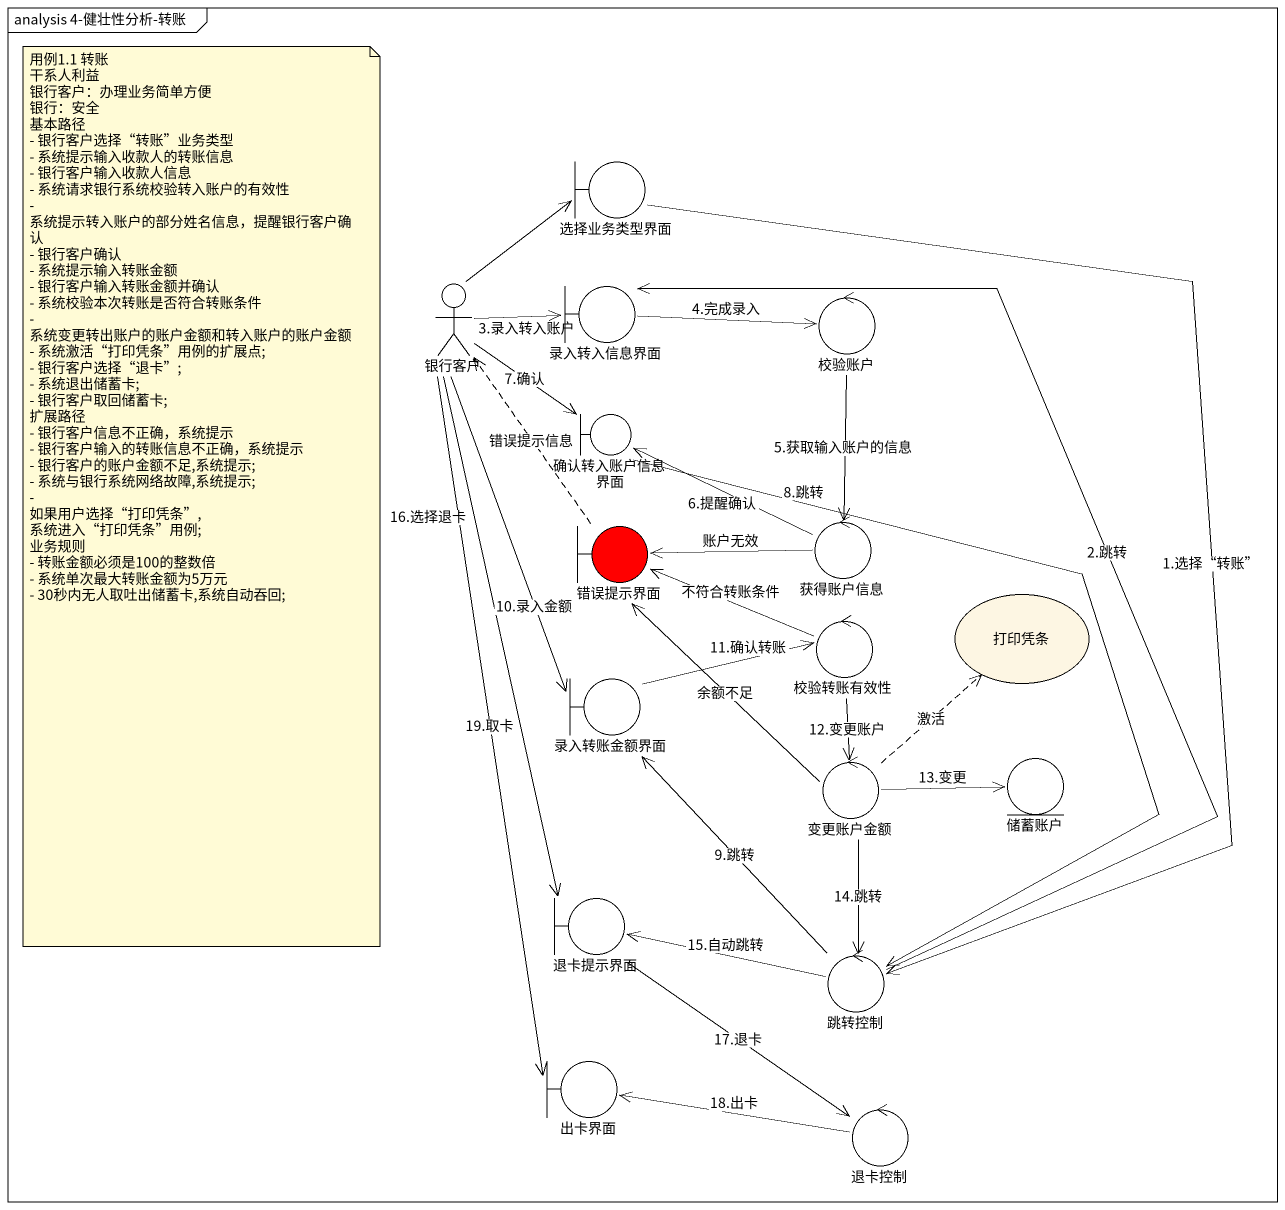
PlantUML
@startuml
mainframe analysis 4-健壮性分析-转账
boundary 选择业务类型界面
actor 银行客户
boundary 录入转入信息界面
control 校验账户
boundary 确认转入账户信息界面
boundary 错误提示界面 #FF0000
control 获得账户信息
usecase 打印凭条
control 校验转账有效性
boundary 录入转账金额界面
control 变更账户金额
entity 储蓄账户
boundary 退卡提示界面
control 跳转控制
boundary 出卡界面
control 退卡控制
选择业务类型界面 --> 跳转控制 : 1.选择“转账”
银行客户 -up-> 选择业务类型界面
银行客户 -right-> 录入转入信息界面 : 3.录入转入账户
银行客户 --> 确认转入账户信息界面 : 7.确认
银行客户 --> 录入转账金额界面 : 10.录入金额
银行客户 --> 退卡提示界面 : 16.选择退卡
银行客户 --> 出卡界面 : 19.取卡
录入转入信息界面 -right-> 校验账户 : 4.完成录入
校验账户 --> 获得账户信息 : 5.获取输入账户的信息
确认转入账户信息界面 --> 跳转控制 : 8.跳转
错误提示界面 .up.> 银行客户 : 错误提示信息
获得账户信息 -left-> 确认转入账户信息界面 : 6.提醒确认
获得账户信息 -left-> 错误提示界面 : 账户无效
校验转账有效性 -left-> 错误提示界面 : 不符合转账条件
校验转账有效性 --> 变更账户金额 : 12.变更账户
录入转账金额界面 -right-> 校验转账有效性 : 11.确认转账
变更账户金额 -up-> 错误提示界面 : 余额不足
变更账户金额 .up.> 打印凭条 : 激活
变更账户金额 -right-> 储蓄账户 : 13.变更
变更账户金额 --> 跳转控制 : 14.跳转
退卡提示界面 --> 退卡控制 : 17.退卡
跳转控制 -up-> 录入转入信息界面 : 2.跳转
跳转控制 -up-> 录入转账金额界面 : 9.跳转
跳转控制 -left-> 退卡提示界面 : 15.自动跳转
退卡控制 -left-> 出卡界面 : 18.出卡
note as N1
  用例1.1 转账
  干系人利益
  银行客户：办理业务简单方便
  银行：安全
  基本路径
  - 银行客户选择“转账”业务类型
  - 系统提示输入收款人的转账信息
  - 银行客户输入收款人信息
  - 系统请求银行系统校验转入账户的有效性
  - 系统提示转入账户的部分姓名信息，提醒银行客户确认
  - 银行客户确认
  - 系统提示输入转账金额
  - 银行客户输入转账金额并确认
  - 系统校验本次转账是否符合转账条件
  - 系统变更转出账户的账户金额和转入账户的账户金额
  - 系统激活“打印凭条”用例的扩展点;
  - 银行客户选择“退卡”;
  - 系统退出储蓄卡;
  - 银行客户取回储蓄卡;
  扩展路径
  - 银行客户信息不正确，系统提示
  - 银行客户输入的转账信息不正确，系统提示
  - 银行客户的账户金额不足,系统提示;
  - 系统与银行系统网络故障,系统提示;
  - 如果用户选择“打印凭条”,系统进入“打印凭条”用例;
  业务规则
  - 转账金额必须是100的整数倍
  - 系统单次最大转账金额为5万元
  - 30秒内无人取吐出储蓄卡,系统自动吞回;
end note
@enduml
